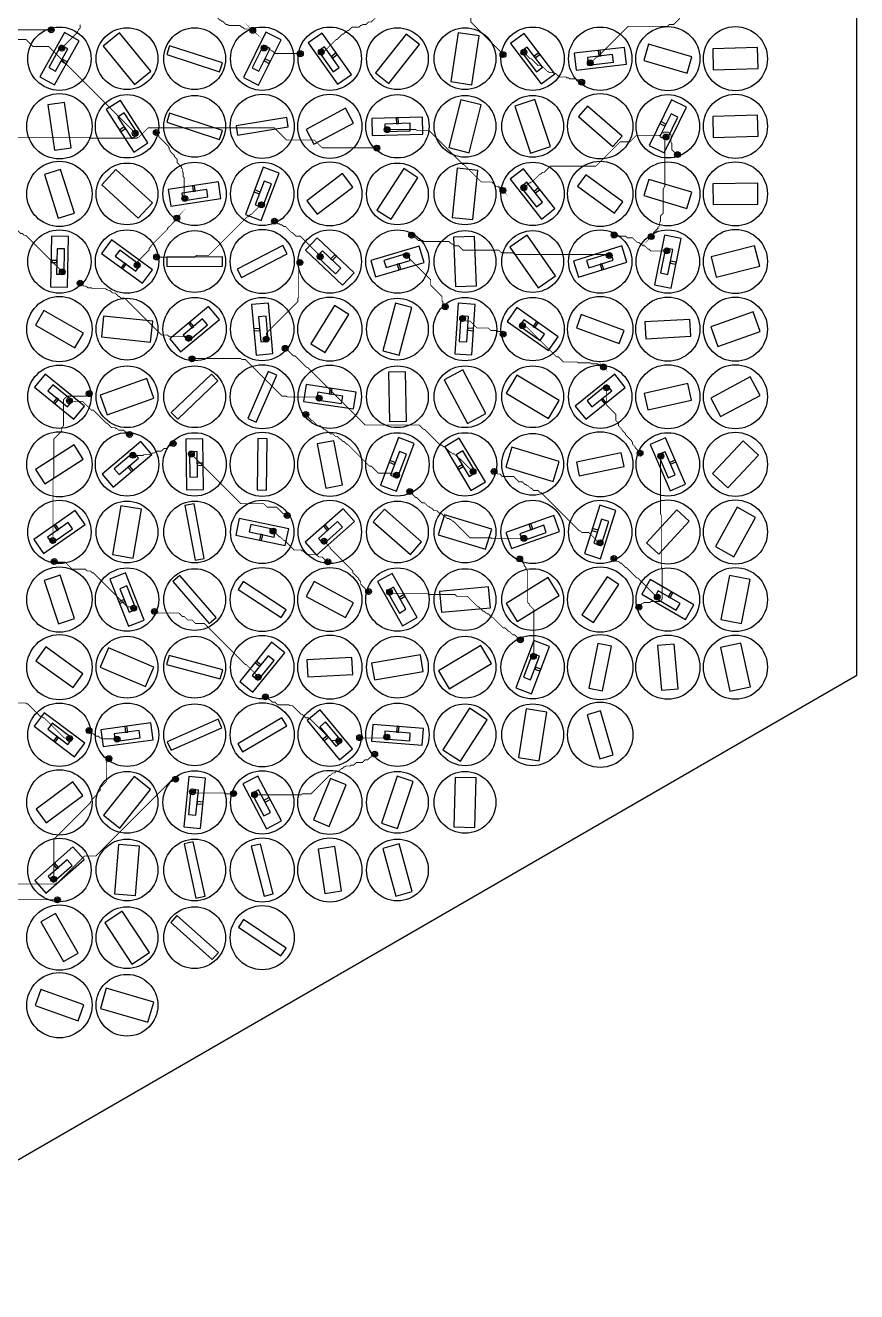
# Model space of a CAD drawing. Header units: millimetres. Extents: x -183 to 183, y -212 to 212.
# Drawn here: x 40.5 to 183.2, y -211.5 to 5.7 of the extents above; entities that cross this region are included whole.
import ezdxf

# ---------------------------------------------------------------- set-up
doc = ezdxf.new("R2010")
doc.units = ezdxf.units.MM
for name, color, linetype in [('ANTIPAD', 8, 'Continuous'), ('BOT_PAD', 40, 'Continuous'), ('BOT_TRACE', 30, 'Continuous'), ('DIODE_SHEET', 6, 'Continuous'), ('OUTLINE', 7, 'Continuous'), ('TOP_DISC', 1, 'Continuous'), ('TOP_ISLAND', 3, 'Continuous'), ('TOP_SLOT', 2, 'Continuous'), ('VIA_DRILL', 5, 'Continuous'), ('VIA_PAD', 4, 'Continuous')]:
    doc.layers.add(name, color=color, linetype=linetype)

msp = doc.modelspace()

# ---------------------------------------------------------------- linework, layer by layer
at = {"layer": 'ANTIPAD'}
for centre in [(45, 4.939), (79.57, 4.868), (46.805, 1.813), (81.52, 1.83), (87.739, 0.86), (91.338, 1.145), (122.514, 0.698), (126.102, 1.098), (137.494, -0.734), (136.018, -4.028), (59.412, -12.806), (63.02, -12.675), (102.635, -12.179), (150.492, -13.432), (100.873, -15.33), (152.461, -16.457), (126.083, -22.129), (67.921, -23.993), (122.502, -22.593), (81.065, -25.052), (66.56, -27.337), (83.308, -27.881), (106.843, -30.285), (141.579, -30.251), (147.958, -30.525), (150.632, -32.95), (63.074, -34.021), (87.669, -34.952), (91.141, -33.965), (105.955, -33.784), (140.74, -33.762), (46.896, -36.59), (59.749, -35.426), (49.961, -38.498), (112.613, -42.543), (115.586, -44.589), (125.84, -45.808), (68.576, -47.949), (81.886, -48.126), (122.542, -47.277), (85.138, -49.693), (69.148, -51.514), (139.756, -52.897), (140.256, -56.472), (48.115, -58.712), (51.507, -57.475), (90.961, -58.261), (88.674, -61.054), (58.436, -64.485), (65.93, -66.011), (69.05, -67.826), (146.034, -67.692), (59.019, -68.048), (149.612, -68.172), (104.265, -71.452), (117.372, -70.851), (120.982, -70.837), (106.508, -74.281), (85.492, -78.384), (45.245, -82.655), (83.051, -81.043), (91.811, -82.772), (126.099, -82.293), (139.162, -83.057), (45.507, -86.255), (92.465, -86.323), (125.388, -85.833), (141.551, -85.763), (99.455, -91.423), (103.064, -91.51), (148.994, -92.365), (59.146, -94.262), (62.708, -94.846), (145.838, -94.118), (125.491, -99.72), (127.735, -102.548), (80.493, -106.117), (81.739, -109.505), (51.484, -115.286), (48.14, -116.648), (56.309, -116.767), (94.34, -117.038), (97.91, -116.497), (102.584, -116.389), (100.497, -119.335), (54.897, -120.09), (66.343, -123.632), (69.247, -125.777), (76.293, -126.091), (79.899, -126.275), (45.411, -140.772), (46.062, -144.322)]:
    msp.add_circle(centre, 0.5, dxfattribs=at)
at = {"layer": 'BOT_PAD'}
for centre in [(45, 4.939), (79.57, 4.868), (46.805, 1.813), (81.52, 1.83), (87.739, 0.86), (91.338, 1.145), (122.514, 0.698), (126.102, 1.098), (137.494, -0.734), (136.018, -4.028), (59.412, -12.806), (63.02, -12.675), (102.635, -12.179), (100.873, -15.33), (150.492, -13.432), (152.461, -16.457), (67.921, -23.993), (122.502, -22.593), (126.083, -22.129), (81.065, -25.052), (66.56, -27.337), (83.308, -27.881), (106.843, -30.285), (141.579, -30.251), (147.958, -30.525), (63.074, -34.021), (87.669, -34.952), (91.141, -33.965), (105.955, -33.784), (140.74, -33.762), (150.632, -32.95), (46.896, -36.59), (59.749, -35.426), (49.961, -38.498), (112.613, -42.543), (115.586, -44.589), (125.84, -45.808), (68.576, -47.949), (122.542, -47.277), (81.886, -48.126), (85.138, -49.693), (69.148, -51.514), (139.756, -52.897), (140.256, -56.472), (48.115, -58.712), (51.507, -57.475), (90.961, -58.261), (88.674, -61.054), (58.436, -64.485), (65.93, -66.011), (59.019, -68.048), (69.05, -67.826), (146.034, -67.692), (149.612, -68.172), (104.265, -71.452), (117.372, -70.851), (120.982, -70.837), (106.508, -74.281), (85.492, -78.384), (45.245, -82.655), (83.051, -81.043), (91.811, -82.772), (126.099, -82.293), (139.162, -83.057), (45.507, -86.255), (92.465, -86.323), (125.388, -85.833), (141.551, -85.763), (99.455, -91.423), (103.064, -91.51), (148.994, -92.365), (59.146, -94.262), (62.708, -94.846), (145.838, -94.118), (125.491, -99.72), (127.735, -102.548), (80.493, -106.117), (81.739, -109.505), (51.484, -115.286), (48.14, -116.648), (56.309, -116.767), (94.34, -117.038), (97.91, -116.497), (102.584, -116.389), (100.497, -119.335), (54.897, -120.09), (66.343, -123.632), (69.247, -125.777), (76.293, -126.091), (79.899, -126.275), (45.411, -140.772), (46.062, -144.322)]:
    msp.add_circle(centre, 0.3, dxfattribs=at)
at = {"layer": 'BOT_TRACE', "const_width": 0.15}
for points in [[(79.57, 4.868), (79.645, 4.803), (79.345, 5.103), (78.145, 5.103), (77.845, 5.403), (77.695, 5.403), (77.395, 5.703), (75.445, 5.703), (75.295, 5.853), (74.995, 5.853), (74.395, 6.453), (74.245, 6.453), (74.095, 6.603), (73.945, 6.603), (69.745, 10.803), (67.945, 10.803), (67.959, 10.73)], [(101.182, 7.6), (101.245, 7.653), (99.895, 6.303), (99.445, 6.303), (98.995, 5.853), (98.395, 5.853), (98.245, 5.703), (98.095, 5.703), (97.795, 5.403), (96.595, 5.403), (95.995, 4.803), (95.845, 4.803), (95.545, 4.503), (95.395, 4.503), (95.095, 4.203), (94.945, 4.203), (94.045, 3.303), (93.895, 3.303), (91.945, 1.353), (91.495, 1.353), (91.345, 1.203), (91.338, 1.145)], [(122.514, 0.698), (122.545, 0.753), (116.995, 6.303), (116.995, 7.053), (115.795, 8.253), (115.795, 9.753), (115.724, 9.763)], [(152.909, 6.92), (152.845, 6.903), (151.795, 5.853), (151.045, 5.853), (150.745, 5.553), (143.995, 5.553), (138.745, 0.303), (138.595, 0.303), (137.545, -0.747), (137.494, -0.734)], [(45, 4.939), (44.995, 4.953), (-152.405, 4.953), (-152.555, 4.803), (-174.905, 4.803), (-176.405, 3.303), (-176.555, 3.303), (-177.455, 2.403), (-177.605, 2.403), (-178.055, 1.953), (-178.355, 1.953), (-178.505, 1.803), (-178.805, 1.803), (-179.255, 1.353), (-179.555, 1.353), (-179.705, 1.203), (-179.705, 1.27)], [(49.945, 5.853), (49.945, 5.253), (49.645, 4.953), (49.645, 4.803), (49.495, 4.653), (49.495, 4.503), (46.795, 1.803), (46.805, 1.813)], [(38.361, 3.698), (38.395, 3.753), (38.695, 3.453), (38.845, 3.453), (38.995, 3.303), (40.645, 3.303), (41.845, 2.103), (44.545, 2.103), (59.395, -12.747), (59.412, -12.806)], [(87.739, 0.86), (87.745, 0.903), (83.395, 0.903), (82.945, 1.353), (82.795, 1.353), (82.495, 1.653), (81.595, 1.653), (81.445, 1.803), (81.52, 1.83)], [(136.018, -4.028), (136.045, -4.047), (135.595, -3.597), (135.145, -3.597), (134.995, -3.447), (133.945, -3.447), (133.795, -3.297), (133.495, -3.297), (133.345, -3.147), (132.145, -3.147), (131.545, -2.547), (131.395, -2.547), (131.245, -2.397), (130.495, -2.397), (130.345, -2.247), (130.195, -2.247), (129.295, -1.347), (129.145, -1.347), (128.995, -1.197), (128.545, -1.197), (127.345, 0.003), (127.195, 0.003), (126.145, 1.053), (126.102, 1.098)], [(100.873, -15.33), (100.945, -15.297), (91.495, -15.297), (90.145, -13.947), (85.345, -13.947), (83.245, -11.847), (61.645, -11.847), (59.995, -13.497), (59.845, -13.497), (59.695, -13.647), (51.745, -13.647), (51.595, -13.497), (30.295, -13.497)], [(63.02, -12.675), (62.995, -12.747), (63.445, -13.197), (63.445, -13.347), (65.095, -14.997), (65.095, -15.147), (65.245, -15.297), (65.245, -15.597), (65.395, -15.747), (65.395, -15.897), (66.145, -16.647), (66.145, -16.797), (66.595, -17.247), (66.595, -17.847), (67.345, -18.597), (67.345, -18.747), (67.495, -18.897), (67.495, -19.347), (67.645, -19.497), (67.645, -20.247), (67.795, -20.397), (67.795, -23.847), (67.945, -23.997), (67.921, -23.993)], [(122.502, -22.593), (122.545, -22.647), (122.245, -22.347), (122.095, -22.347), (121.645, -21.897), (121.345, -21.897), (120.595, -21.147), (118.795, -21.147), (115.795, -18.147), (115.645, -18.147), (109.795, -12.297), (107.695, -12.297), (107.545, -12.147), (102.595, -12.147), (102.635, -12.179)], [(152.461, -16.457), (152.395, -16.497), (151.495, -15.597), (151.495, -14.547), (151.345, -14.397), (151.345, -13.047), (150.895, -12.597), (150.145, -12.597), (149.995, -12.747), (149.845, -12.747), (149.395, -13.197), (145.345, -13.197), (144.295, -14.247), (142.645, -14.247), (138.445, -18.447), (130.645, -18.447), (129.595, -19.497), (129.295, -19.497), (128.995, -19.797), (128.845, -19.797), (127.495, -21.147), (127.345, -21.147), (127.195, -21.297), (127.045, -21.297), (126.145, -22.197), (126.083, -22.129)], [(147.958, -30.525), (147.895, -30.597), (148.345, -30.147), (148.345, -29.847), (149.095, -29.097), (149.095, -28.947), (149.395, -28.647), (149.395, -28.047), (149.545, -27.897), (149.545, -26.997), (149.995, -26.547), (149.995, -22.347), (150.145, -22.197), (150.145, -22.047), (150.295, -21.897), (150.295, -13.647), (150.445, -13.497), (150.492, -13.432)], [(66.56, -27.337), (66.595, -27.297), (66.295, -27.597), (66.295, -27.747), (64.945, -29.097), (64.945, -29.247), (62.095, -32.097), (62.095, -32.247), (61.795, -32.547), (61.795, -32.847), (59.845, -34.797), (59.845, -35.247), (59.695, -35.397), (59.749, -35.426)], [(63.074, -34.021), (63.145, -34.047), (69.595, -34.047), (69.895, -33.747), (71.995, -33.747), (78.595, -27.147), (78.745, -27.147), (79.195, -26.697), (79.345, -26.697), (80.995, -25.047), (81.065, -25.052)], [(32.023, -27.518), (32.095, -27.447), (32.395, -27.447), (32.845, -27.897), (35.095, -27.897), (35.695, -28.497), (35.845, -28.497), (36.445, -29.097), (38.245, -29.097), (38.545, -29.397), (39.145, -29.397), (39.745, -29.997), (40.045, -29.997), (40.345, -30.297), (40.645, -30.297), (46.945, -36.597), (46.896, -36.59)], [(83.308, -27.881), (83.245, -27.897), (83.545, -28.197), (83.695, -28.197), (83.845, -28.347), (84.145, -28.347), (84.295, -28.497), (84.595, -28.497), (84.895, -28.797), (85.195, -28.797), (86.245, -29.847), (86.395, -29.847), (86.995, -30.447), (87.745, -30.447), (91.195, -33.897), (91.141, -33.965)], [(106.843, -30.285), (106.795, -30.297), (107.095, -30.597), (107.245, -30.597), (107.395, -30.747), (107.545, -30.747), (107.995, -31.197), (108.745, -31.197), (108.895, -31.347), (113.245, -31.347), (113.695, -31.797), (113.845, -31.797), (114.145, -32.097), (114.895, -32.097), (115.645, -32.847), (121.795, -32.847), (122.245, -33.297), (124.195, -33.297), (124.495, -33.597), (140.545, -33.597), (140.695, -33.747), (140.74, -33.762)], [(141.579, -30.251), (141.595, -30.297), (141.745, -30.447), (143.545, -30.447), (143.845, -30.747), (144.745, -30.747), (145.495, -31.497), (145.795, -31.497), (146.245, -31.947), (146.395, -31.947), (146.545, -32.097), (146.845, -32.097), (147.445, -32.697), (147.595, -32.697), (147.895, -32.997), (150.595, -32.997), (150.632, -32.95)], [(112.613, -42.543), (112.645, -42.597), (112.195, -42.147), (112.195, -41.697), (112.045, -41.547), (112.045, -40.797), (110.095, -38.847), (110.095, -37.947), (105.895, -33.747), (105.955, -33.784)], [(87.669, -34.952), (87.595, -34.947), (87.595, -35.397), (87.445, -35.547), (87.445, -40.947), (87.295, -41.097), (87.295, -41.697), (81.895, -47.097), (81.895, -48.147), (81.886, -48.126)], [(49.961, -38.498), (49.945, -38.547), (50.245, -38.847), (50.395, -38.847), (50.545, -38.997), (50.845, -38.997), (50.995, -39.147), (51.145, -39.147), (51.295, -39.297), (51.895, -39.297), (52.045, -39.447), (54.295, -39.447), (54.445, -39.597), (54.595, -39.597), (54.745, -39.747), (55.045, -39.747), (55.495, -40.197), (55.945, -40.197), (56.545, -40.797), (56.695, -40.797), (56.995, -41.097), (57.595, -41.097), (63.895, -47.397), (64.945, -47.397), (65.245, -47.697), (68.245, -47.697), (68.545, -47.997), (68.576, -47.949)], [(122.542, -47.277), (122.545, -47.247), (122.095, -46.797), (121.645, -46.797), (121.495, -46.647), (120.445, -46.647), (119.995, -46.197), (118.045, -46.197), (116.845, -44.997), (116.095, -44.997), (115.645, -44.547), (115.586, -44.589)], [(139.756, -52.897), (139.795, -52.947), (139.345, -52.497), (138.895, -52.497), (138.745, -52.347), (137.695, -52.347), (137.545, -52.197), (135.445, -52.197), (135.295, -52.047), (132.895, -52.047), (131.995, -51.147), (131.695, -51.147), (126.295, -45.747), (125.845, -45.747), (125.84, -45.808)], [(85.138, -49.693), (85.195, -49.647), (86.545, -50.997), (86.845, -50.997), (88.795, -52.947), (88.945, -52.947), (98.845, -62.847), (108.145, -62.847), (108.895, -63.597), (109.045, -63.597), (111.745, -66.297), (112.045, -66.297), (112.345, -66.597), (112.495, -66.597), (113.395, -67.497), (113.545, -67.497), (113.845, -67.797), (114.145, -67.797), (114.895, -68.547), (115.045, -68.547), (117.295, -70.797), (117.445, -70.797), (117.372, -70.851)], [(69.148, -51.514), (69.145, -51.447), (77.545, -51.447), (77.695, -51.597), (78.295, -51.597), (84.595, -57.897), (85.345, -57.897), (85.495, -58.047), (90.745, -58.047), (90.895, -58.197), (90.961, -58.261)], [(146.034, -67.692), (146.095, -67.647), (145.195, -66.747), (145.195, -66.597), (144.745, -66.147), (144.745, -65.847), (144.595, -65.697), (144.595, -65.547), (143.545, -64.497), (143.545, -64.347), (142.945, -63.747), (142.945, -63.597), (142.345, -62.997), (142.345, -62.547), (141.895, -62.097), (141.895, -61.047), (140.245, -59.397), (140.245, -56.547), (140.256, -56.472)], [(51.507, -57.475), (51.445, -57.447), (50.995, -57.897), (47.695, -57.897), (47.095, -58.497), (47.095, -62.997), (46.795, -63.297), (46.795, -63.897), (45.445, -65.247), (45.445, -71.997), (45.295, -72.147), (45.295, -82.647), (45.245, -82.655)], [(58.436, -64.485), (58.495, -64.497), (58.045, -64.047), (57.745, -64.047), (57.445, -63.747), (56.545, -63.747), (56.245, -63.447), (56.095, -63.447), (55.945, -63.297), (55.345, -63.297), (54.595, -62.547), (54.445, -62.547), (52.195, -60.297), (51.895, -60.297), (50.395, -58.797), (48.295, -58.797), (48.145, -58.647), (48.115, -58.712)], [(88.674, -61.054), (88.645, -61.047), (89.695, -62.097), (89.845, -62.097), (90.745, -62.997), (91.195, -62.997), (91.795, -63.597), (91.945, -63.597), (92.245, -63.897), (92.395, -63.897), (92.845, -64.347), (93.295, -64.347), (93.745, -64.797), (94.045, -64.797), (94.495, -65.247), (94.645, -65.247), (95.095, -65.697), (95.245, -65.697), (95.695, -66.147), (95.845, -66.147), (99.595, -69.897), (99.895, -69.897), (101.095, -71.097), (103.345, -71.097), (103.495, -71.247), (104.095, -71.247), (104.245, -71.397), (104.265, -71.452)], [(65.93, -66.011), (65.995, -65.997), (65.695, -66.297), (65.545, -66.297), (65.395, -66.447), (65.245, -66.447), (64.795, -66.897), (64.345, -66.897), (63.895, -67.347), (62.995, -67.347), (62.695, -67.647), (62.395, -67.647), (62.095, -67.947), (60.895, -67.947), (60.745, -68.097), (58.945, -68.097), (59.019, -68.048)], [(85.492, -78.384), (85.495, -78.447), (85.195, -78.147), (85.045, -78.147), (84.895, -77.997), (84.745, -77.997), (83.695, -76.947), (82.045, -76.947), (81.445, -76.347), (77.545, -76.347), (68.995, -67.797), (69.05, -67.826)], [(145.838, -94.118), (145.795, -94.047), (146.395, -93.447), (146.545, -93.447), (146.695, -93.297), (147.745, -93.297), (147.895, -93.147), (149.395, -93.147), (149.545, -92.997), (149.695, -92.997), (149.695, -92.847), (149.845, -92.697), (149.845, -87.447), (149.695, -87.297), (149.695, -78.297), (149.545, -78.147), (149.545, -68.247), (149.612, -68.172)], [(120.982, -70.837), (121.045, -70.797), (121.495, -71.247), (121.945, -71.247), (122.395, -71.697), (124.345, -71.697), (125.245, -72.597), (125.845, -72.597), (126.295, -73.047), (126.445, -73.047), (126.595, -73.197), (126.745, -73.197), (127.195, -73.647), (127.345, -73.647), (127.795, -74.097), (128.545, -74.097), (128.845, -74.397), (128.995, -74.397), (135.595, -80.997), (135.745, -80.997), (136.045, -81.297), (137.245, -81.297), (139.045, -83.097), (139.195, -83.097), (139.162, -83.057)], [(106.508, -74.281), (106.495, -74.247), (107.545, -75.297), (107.695, -75.297), (108.595, -76.197), (109.045, -76.197), (109.645, -76.797), (109.795, -76.797), (110.095, -77.097), (110.245, -77.097), (110.695, -77.547), (111.145, -77.547), (111.595, -77.997), (111.895, -77.997), (112.345, -78.447), (112.495, -78.447), (112.945, -78.897), (113.245, -78.897), (113.395, -79.047), (113.545, -79.047), (113.845, -79.347), (113.995, -79.347), (116.845, -82.197), (120.445, -82.197), (120.595, -82.347), (126.145, -82.347), (126.099, -82.293)], [(92.465, -86.323), (92.395, -86.397), (91.495, -85.497), (90.895, -85.497), (90.445, -85.047), (88.795, -85.047), (88.195, -84.447), (88.045, -84.447), (87.895, -84.297), (86.695, -84.297), (85.045, -82.647), (84.895, -82.647), (84.295, -82.047), (84.145, -82.047), (83.095, -80.997), (83.051, -81.043)], [(99.455, -91.423), (99.445, -91.497), (98.095, -90.147), (98.095, -89.697), (97.795, -89.397), (97.795, -89.247), (96.745, -88.197), (96.745, -87.897), (92.845, -83.997), (92.845, -83.847), (91.795, -82.797), (91.811, -82.772)], [(45.507, -86.255), (45.445, -86.247), (45.595, -86.397), (47.395, -86.397), (48.595, -87.597), (50.845, -87.597), (51.145, -87.897), (51.745, -87.897), (52.045, -88.197), (52.195, -88.197), (58.045, -94.047), (58.945, -94.047), (59.095, -94.197), (59.146, -94.262)], [(125.388, -85.833), (125.395, -85.797), (125.845, -86.247), (125.845, -86.397), (126.145, -86.697), (126.145, -86.997), (126.445, -87.297), (126.445, -87.597), (126.745, -87.897), (126.745, -93.297), (127.045, -93.597), (127.045, -93.747), (127.795, -94.497), (127.795, -102.597), (127.735, -102.548)], [(141.551, -85.763), (141.595, -85.797), (142.045, -86.247), (142.345, -86.247), (142.645, -86.547), (142.795, -86.547), (143.545, -87.297), (143.695, -87.297), (145.495, -89.097), (145.645, -89.097), (148.945, -92.397), (148.994, -92.365)], [(125.491, -99.72), (125.545, -99.747), (125.245, -99.447), (125.095, -99.447), (124.495, -98.847), (124.195, -98.847), (123.595, -98.247), (123.445, -98.247), (122.845, -97.647), (122.545, -97.647), (120.745, -95.847), (120.595, -95.847), (119.995, -95.247), (119.845, -95.247), (119.695, -95.097), (119.545, -95.097), (119.245, -94.797), (119.095, -94.797), (118.345, -94.047), (118.195, -94.047), (116.395, -92.247), (114.595, -92.247), (114.295, -91.947), (109.795, -91.947), (109.645, -91.797), (103.345, -91.797), (103.045, -91.497), (103.064, -91.51)], [(62.708, -94.846), (62.695, -94.797), (62.995, -95.097), (66.895, -95.097), (67.495, -95.697), (67.795, -95.697), (68.395, -96.297), (69.145, -96.297), (69.745, -96.897), (71.245, -96.897), (78.295, -103.947), (78.445, -103.947), (80.545, -106.047), (80.493, -106.117)], [(36.573, -109.218), (36.595, -109.197), (36.895, -109.497), (37.045, -109.497), (37.195, -109.647), (37.345, -109.647), (37.795, -110.097), (38.245, -110.097), (38.695, -110.547), (40.645, -110.547), (40.795, -110.697), (40.945, -110.697), (43.045, -112.797), (43.195, -112.797), (43.345, -112.947), (43.495, -112.947), (43.645, -113.097), (43.795, -113.097), (47.245, -116.547), (47.995, -116.547), (48.145, -116.697), (48.14, -116.648)], [(81.739, -109.505), (81.745, -109.497), (82.045, -109.797), (82.195, -109.797), (82.345, -109.947), (82.495, -109.947), (82.945, -110.397), (83.395, -110.397), (83.845, -110.847), (85.795, -110.847), (85.945, -110.997), (86.395, -110.997), (87.895, -112.497), (88.045, -112.497), (88.645, -113.097), (89.245, -113.097), (93.145, -116.997), (94.345, -116.997), (94.34, -117.038)], [(51.484, -115.286), (51.445, -115.347), (51.745, -115.647), (51.895, -115.647), (52.045, -115.797), (52.195, -115.797), (52.645, -116.247), (53.095, -116.247), (53.395, -116.547), (53.545, -116.547), (53.695, -116.697), (56.245, -116.697), (56.309, -116.767)], [(97.91, -116.497), (97.945, -116.547), (102.445, -116.547), (102.595, -116.397), (102.584, -116.389)], [(100.497, -119.335), (100.495, -119.397), (100.195, -119.697), (100.045, -119.697), (99.895, -119.847), (99.745, -119.847), (99.295, -120.297), (98.845, -120.297), (98.395, -120.747), (97.345, -120.747), (96.895, -121.197), (96.445, -121.197), (96.295, -121.347), (95.545, -121.347), (95.395, -121.497), (95.245, -121.497), (94.945, -121.797), (94.795, -121.797), (94.345, -122.247), (93.895, -122.247), (93.595, -122.547), (93.295, -122.547), (92.845, -122.997), (92.695, -122.997), (89.545, -126.147), (88.045, -126.147), (87.895, -126.297), (79.945, -126.297), (79.899, -126.275)], [(54.897, -120.09), (54.895, -120.147), (54.595, -120.447), (54.595, -120.597), (54.445, -120.747), (54.445, -124.047), (53.395, -125.097), (53.395, -125.547), (52.795, -126.147), (52.795, -126.297), (52.045, -127.047), (52.045, -127.197), (51.745, -127.497), (51.745, -127.647), (45.445, -133.947), (45.445, -140.697), (45.411, -140.772)], [(66.343, -123.632), (66.295, -123.597), (65.995, -123.897), (65.845, -123.897), (65.695, -124.047), (65.395, -124.047), (52.645, -136.797), (50.695, -136.797), (46.045, -141.447), (45.895, -141.447), (45.745, -141.597), (27.145, -141.597)], [(76.293, -126.091), (76.345, -126.147), (74.845, -126.147), (74.695, -125.997), (69.445, -125.997), (69.295, -125.847), (69.247, -125.777)], [(46.062, -144.322), (46.045, -144.297), (36.595, -144.297), (32.545, -148.347), (32.245, -148.347), (31.345, -149.247), (28.945, -149.247), (28.795, -149.397), (21.895, -149.397), (21.949, -149.428)]]:
    msp.add_lwpolyline(points, dxfattribs=at)
at = {"layer": 'DIODE_SHEET'}
for points in [[(93.066, 0.403), (93.268, 0.118), (94.084, 0.696), (93.881, 0.982)], [(127.853, 0.411), (128.064, 0.133), (128.861, 0.737), (128.649, 1.016)], [(138.974, 0.427), (139.321, 0.467), (139.205, 1.461), (138.857, 1.42)], [(46.878, -0.067), (46.708, -0.372), (47.581, -0.86), (47.751, -0.554)], [(81.681, -0.044), (81.525, -0.357), (82.42, -0.803), (82.576, -0.49)], [(104.213, -11.155), (104.562, -11.145), (104.534, -10.146), (104.185, -10.155)], [(150.319, -11.559), (150.473, -11.245), (149.575, -10.804), (149.421, -11.119)], [(57.717, -11.991), (57.527, -11.698), (56.688, -12.241), (56.878, -12.535)], [(69.359, -22.782), (69.705, -22.729), (69.554, -21.74), (69.208, -21.793)], [(80.717, -23.204), (80.841, -22.877), (79.906, -22.523), (79.782, -22.85)], [(127.845, -22.784), (128.062, -23.059), (128.848, -22.441), (128.631, -22.166)], [(45.947, -34.966), (45.953, -34.617), (44.954, -34.598), (44.947, -34.948)], [(92.981, -34.353), (93.236, -34.593), (93.922, -33.865), (93.667, -33.625)], [(151.276, -34.717), (151.207, -35.06), (152.187, -35.258), (152.256, -34.915)], [(57.875, -35.266), (57.593, -35.059), (57.001, -35.866), (57.283, -36.073)], [(104.696, -35.181), (104.361, -35.281), (104.646, -36.24), (104.982, -36.14)], [(139.502, -35.177), (139.168, -35.282), (139.466, -36.236), (139.8, -36.131)], [(69.177, -46.167), (69.445, -45.943), (68.803, -45.176), (68.535, -45.401)], [(127.716, -45.931), (128.002, -46.133), (128.578, -45.315), (128.292, -45.114)], [(80.767, -46.614), (80.736, -46.266), (79.74, -46.355), (79.771, -46.703)], [(116.46, -46.255), (116.438, -46.604), (117.436, -46.669), (117.458, -46.319)], [(46.252, -58.46), (45.98, -58.239), (45.349, -59.014), (45.621, -59.235)], [(92.693, -57.529), (93.04, -57.581), (93.187, -56.592), (92.841, -56.54)], [(139.618, -58.241), (139.345, -58.46), (139.972, -59.24), (140.245, -59.021)], [(70.048, -69.42), (70.052, -69.77), (71.052, -69.759), (71.048, -69.409)], [(103.917, -69.604), (104.041, -69.277), (103.106, -68.922), (102.982, -69.25)], [(151.145, -69.262), (151.283, -69.584), (152.202, -69.19), (152.064, -68.868)], [(58.424, -69.831), (58.156, -70.057), (58.801, -70.821), (59.068, -70.596)], [(115.705, -69.982), (115.524, -69.682), (114.668, -70.198), (114.848, -70.498)], [(45.999, -80.932), (46.285, -80.731), (45.712, -79.912), (45.425, -80.112)], [(92.372, -80.977), (92.635, -80.746), (91.975, -79.995), (91.712, -80.225)], [(127.285, -80.834), (127.615, -80.717), (127.282, -79.775), (126.952, -79.891)], [(81.28, -81.676), (80.937, -81.605), (80.734, -82.584), (81.077, -82.655)], [(138.718, -81.23), (138.825, -80.896), (137.872, -80.592), (137.766, -80.925)], [(57.646, -93.128), (57.517, -92.802), (56.587, -93.169), (56.715, -93.495)], [(104.706, -92.426), (104.878, -92.731), (105.749, -92.24), (105.577, -91.935)], [(150.874, -92.323), (151.177, -92.499), (151.679, -91.634), (151.376, -91.458)], [(80.74, -104.253), (80.96, -103.981), (80.183, -103.352), (79.963, -103.624)], [(128.083, -104.396), (127.959, -104.723), (128.894, -105.077), (129.018, -104.75)], [(57.765, -115.578), (58.112, -115.53), (57.976, -114.54), (57.63, -114.587)], [(104.261, -115.538), (104.61, -115.565), (104.688, -114.568), (104.339, -114.541)], [(46.269, -116.465), (45.989, -116.254), (45.388, -117.053), (45.667, -117.263)], [(92.564, -116.421), (92.341, -116.151), (91.569, -116.786), (91.792, -117.056)], [(70.065, -127.47), (70.031, -127.818), (71.026, -127.916), (71.06, -127.568)], [(81.516, -127.235), (81.68, -127.544), (82.563, -127.076), (82.399, -126.767)], [(45.972, -138.977), (46.235, -138.746), (45.576, -137.994), (45.313, -138.225)]]:
    msp.add_lwpolyline(points, close=True, dxfattribs=at)
at = {"layer": 'OUTLINE'}
msp.add_lwpolyline([(0, 211.547), (-183.205, 105.774), (-183.205, -105.774), (0, -211.547), (183.205, -105.774), (183.205, 105.774)], close=True, dxfattribs=at)
at = {"layer": 'TOP_DISC'}
for centre, radius in [((46.4, 0), 5.435), ((58, 0), 5.3), ((69.6, 0), 5.3), ((81.2, 0), 5.435), ((92.8, 0), 5.435), ((104.4, 0), 5.3), ((116, 0), 5.3), ((127.6, 0), 5.435), ((139.2, 0), 5.435), ((150.8, 0), 5.5), ((162.4, 0), 5.5), ((46.4, -11.6), 5.6), ((58, -11.6), 5.435), ((69.6, -11.6), 5.3), ((81.2, -11.6), 5.5), ((92.8, -11.6), 5.5), ((104.4, -11.6), 5.435), ((116, -11.6), 5.3), ((127.6, -11.6), 5.3), ((139.2, -11.6), 5.6), ((150.8, -11.6), 5.435), ((162.4, -11.6), 5.5), ((46.4, -23.2), 5.6), ((58, -23.2), 5.3), ((69.6, -23.2), 5.435), ((81.2, -23.2), 5.435), ((92.8, -23.2), 5.5), ((104.4, -23.2), 5.3), ((116, -23.2), 5.3), ((127.6, -23.2), 5.435), ((139.2, -23.2), 5.6), ((150.8, -23.2), 5.5), ((162.4, -23.2), 5.5), ((46.4, -34.8), 5.435), ((58, -34.8), 5.435), ((69.6, -34.8), 5.3), ((81.2, -34.8), 5.5), ((92.8, -34.8), 5.435), ((104.4, -34.8), 5.435), ((116, -34.8), 5.3), ((127.6, -34.8), 5.3), ((139.2, -34.8), 5.435), ((150.8, -34.8), 5.435), ((162.4, -34.8), 5.5), ((46.4, -46.4), 5.6), ((58, -46.4), 5.3), ((69.6, -46.4), 5.435), ((81.2, -46.4), 5.435), ((92.8, -46.4), 5.5), ((104.4, -46.4), 5.3), ((116, -46.4), 5.435), ((127.6, -46.4), 5.435), ((139.2, -46.4), 5.6), ((150.8, -46.4), 5.5), ((162.4, -46.4), 5.5), ((46.4, -58), 5.435), ((58, -58), 5.3), ((69.6, -58), 5.3), ((81.2, -58), 5.5), ((92.8, -58), 5.435), ((104.4, -58), 5.3), ((116, -58), 5.3), ((127.6, -58), 5.3), ((139.2, -58), 5.435), ((150.8, -58), 5.5), ((162.4, -58), 5.5), ((46.4, -69.6), 5.6), ((58, -69.6), 5.435), ((69.6, -69.6), 5.435), ((81.2, -69.6), 5.5), ((92.8, -69.6), 5.5), ((104.4, -69.6), 5.435), ((116, -69.6), 5.435), ((127.6, -69.6), 5.3), ((139.2, -69.6), 5.6), ((150.8, -69.6), 5.435), ((162.4, -69.6), 5.5), ((46.4, -81.2), 5.435), ((58, -81.2), 5.3), ((69.6, -81.2), 5.3), ((81.2, -81.2), 5.435), ((92.8, -81.2), 5.435), ((104.4, -81.2), 5.3), ((116, -81.2), 5.3), ((127.6, -81.2), 5.435), ((139.2, -81.2), 5.435), ((150.8, -81.2), 5.5), ((162.4, -81.2), 5.5), ((46.4, -92.8), 5.6), ((58, -92.8), 5.435), ((69.6, -92.8), 5.3), ((81.2, -92.8), 5.5), ((92.8, -92.8), 5.5), ((104.4, -92.8), 5.435), ((116, -92.8), 5.3), ((127.6, -92.8), 5.3), ((139.2, -92.8), 5.6), ((150.8, -92.8), 5.435), ((162.4, -92.8), 5.5), ((46.4, -104.4), 5.6), ((58, -104.4), 5.3), ((69.6, -104.4), 5.3), ((81.2, -104.4), 5.435), ((92.8, -104.4), 5.5), ((104.4, -104.4), 5.3), ((116, -104.4), 5.3), ((127.6, -104.4), 5.435), ((139.2, -104.4), 5.6), ((150.8, -104.4), 5.5), ((162.4, -104.4), 5.5), ((46.4, -116), 5.435), ((58, -116), 5.435), ((69.6, -116), 5.3), ((81.2, -116), 5.5), ((92.8, -116), 5.435), ((104.4, -116), 5.435), ((116, -116), 5.3), ((127.6, -116), 5.3), ((139.2, -116), 5.6), ((46.4, -127.6), 5.6), ((58, -127.6), 5.3), ((69.6, -127.6), 5.435), ((81.2, -127.6), 5.435), ((92.8, -127.6), 5.5), ((104.4, -127.6), 5.3), ((116, -127.6), 5.3), ((46.4, -139.2), 5.435), ((58, -139.2), 5.3), ((69.6, -139.2), 5.3), ((81.2, -139.2), 5.5), ((92.8, -139.2), 5.5), ((104.4, -139.2), 5.3), ((46.4, -150.8), 5.6), ((58, -150.8), 5.3), ((69.6, -150.8), 5.3), ((81.2, -150.8), 5.5), ((46.4, -162.4), 5.6), ((58, -162.4), 5.3)]:
    msp.add_circle(centre, radius, dxfattribs=at)
at = {"layer": 'TOP_ISLAND'}
for points in [[(46.717, 2.313), (44.598, -1.484), (45.733, -2.118), (47.853, 1.679)], [(81.409, 2.325), (79.47, -1.567), (80.633, -2.146), (82.572, 1.745)], [(90.849, 1.281), (93.365, -2.265), (94.425, -1.513), (91.909, 2.033)], [(125.609, 1.218), (128.237, -2.246), (129.273, -1.46), (126.644, 2.004)], [(137.14, -1.098), (141.458, -0.591), (141.307, 0.7), (136.988, 0.194)], [(59.895, -12.963), (57.532, -9.313), (56.441, -10.019), (58.803, -13.67)], [(150.606, -13.926), (152.52, -10.022), (151.353, -9.45), (149.439, -13.354)], [(102.251, -12.51), (106.597, -12.389), (106.561, -11.09), (102.214, -11.211)], [(81.224, -25.534), (82.765, -21.468), (81.55, -21.008), (80.009, -25.073)], [(125.587, -22.017), (128.277, -25.434), (129.298, -24.63), (126.609, -21.213)], [(67.579, -24.369), (71.878, -23.712), (71.681, -22.427), (67.383, -23.084)], [(150.396, -32.501), (149.537, -36.763), (150.812, -37.02), (151.67, -32.758)], [(47.209, -36.99), (47.291, -32.642), (45.991, -32.618), (45.909, -36.965)], [(60.256, -35.401), (56.75, -32.829), (55.981, -33.877), (59.487, -36.449)], [(90.635, -33.927), (93.799, -36.91), (94.691, -35.964), (91.527, -32.981)], [(106.241, -33.365), (102.074, -34.606), (102.445, -35.852), (106.612, -34.611)], [(141.021, -33.339), (136.871, -34.639), (137.26, -35.879), (141.409, -34.58)], [(68.479, -48.448), (71.812, -45.656), (70.978, -44.659), (67.644, -47.451)], [(82.24, -48.49), (81.853, -44.159), (80.559, -44.275), (80.945, -48.605)], [(115.293, -44.176), (115.011, -48.514), (116.308, -48.599), (116.59, -44.26)], [(125.333, -45.843), (128.888, -48.347), (129.636, -47.284), (126.082, -44.78)], [(48.623, -58.713), (45.25, -55.969), (44.43, -56.977), (47.802, -59.721)], [(140.362, -55.976), (136.973, -58.699), (137.787, -59.712), (141.177, -56.989)], [(90.524, -58.52), (94.825, -59.162), (95.017, -57.876), (90.716, -57.234)], [(117.85, -71.024), (115.607, -67.299), (114.493, -67.97), (116.736, -71.695)], [(59.114, -67.549), (55.79, -70.351), (56.628, -71.345), (59.952, -68.543)], [(68.726, -67.436), (68.774, -71.783), (70.074, -71.769), (70.026, -67.421)], [(104.424, -71.934), (105.965, -67.868), (104.75, -67.408), (103.209, -71.473)], [(149.163, -67.936), (150.874, -71.933), (152.069, -71.421), (150.358, -67.424)], [(45.106, -83.143), (48.669, -80.65), (47.923, -79.585), (44.361, -82.078)], [(83.501, -80.81), (79.244, -79.926), (78.98, -81.199), (83.237, -82.083)], [(91.726, -83.273), (94.995, -80.405), (94.138, -79.428), (90.869, -82.295)], [(125.834, -82.726), (129.933, -81.277), (129.5, -80.051), (125.4, -81.501)], [(139.347, -83.53), (140.672, -79.388), (139.434, -78.992), (138.109, -83.134)], [(59.588, -94.511), (57.993, -90.466), (56.784, -90.943), (58.379, -94.988)], [(102.591, -91.324), (104.728, -95.111), (105.86, -94.472), (103.723, -90.686)], [(148.493, -92.444), (152.254, -94.626), (152.906, -93.502), (149.145, -91.32)], [(127.575, -102.066), (126.035, -106.132), (127.251, -106.592), (128.791, -102.526)], [(80.494, -106.625), (83.228, -103.244), (82.217, -102.427), (79.483, -105.807)], [(48.648, -116.63), (45.175, -114.013), (44.393, -115.051), (47.865, -117.668)], [(94.838, -117.139), (92.075, -113.781), (91.071, -114.607), (93.834, -117.965)], [(55.962, -117.138), (60.269, -116.547), (60.093, -115.259), (55.785, -115.85)], [(102.166, -116.677), (106.501, -117.017), (106.603, -115.721), (102.268, -115.381)], [(68.967, -125.353), (68.541, -129.68), (69.835, -129.808), (70.261, -125.481)], [(79.431, -126.077), (81.466, -129.919), (82.615, -129.311), (80.58, -125.468)], [(45.325, -141.272), (48.595, -138.406), (47.738, -137.429), (44.468, -140.294)]]:
    msp.add_lwpolyline(points, close=True, dxfattribs=at)
at = {"layer": 'TOP_SLOT'}
for points in [[(47.253, 4.503), (43.015, -3.09), (45.547, -4.503), (49.785, 3.09)], [(62.085, -2.128), (56.693, 4.417), (53.915, 2.128), (59.307, -4.417)], [(81.841, 4.538), (77.963, -3.245), (80.559, -4.538), (84.437, 3.245)], [(89.102, 2.707), (94.133, -4.385), (96.498, -2.707), (91.467, 4.385)], [(117.149, -4.461), (118.411, 3.925), (114.851, 4.461), (113.589, -3.925)], [(74.384, -0.713), (65.311, 2.235), (64.816, 0.713), (73.889, -2.235)], [(102.918, -4.229), (108.161, 2.436), (105.882, 4.229), (100.639, -2.436)], [(123.817, 2.587), (129.073, -4.34), (131.383, -2.587), (126.127, 4.34)], [(154.902, 0.316), (147.509, 2.469), (146.698, -0.316), (154.091, -2.469)], [(135.051, -1.947), (143.687, -0.933), (143.349, 1.947), (134.713, 0.933)], [(158.602, -1.907), (166.299, -1.692), (166.198, 1.907), (158.501, 1.692)], [(48.407, -15.266), (47.262, -7.51), (44.393, -7.934), (45.538, -15.69)], [(61.58, -14.462), (56.855, -7.162), (54.42, -8.738), (59.145, -16.038)], [(90.082, -14.688), (96.88, -11.072), (95.518, -8.512), (88.72, -12.128)], [(116.694, -16.154), (118.794, -7.938), (115.306, -7.046), (113.206, -15.262)], [(130.641, -15.06), (127.977, -7.009), (124.559, -8.14), (127.223, -16.191)], [(142.946, -13.267), (137.029, -8.122), (135.454, -9.933), (141.371, -15.078)], [(150.187, -16.142), (154.016, -8.335), (151.413, -7.058), (147.584, -14.865)], [(74.382, -12.326), (65.317, -9.353), (64.818, -10.874), (73.883, -13.847)], [(76.986, -13.097), (85.671, -11.682), (85.414, -10.103), (76.729, -11.518)], [(100.094, -13.171), (108.787, -12.928), (108.706, -10.029), (100.013, -10.272)], [(158.604, -13.511), (166.301, -13.288), (166.196, -9.689), (158.499, -9.912)], [(48.961, -26.503), (46.605, -19.025), (43.839, -19.897), (46.195, -27.375)], [(62.345, -24.73), (56.082, -19.012), (53.655, -21.67), (59.918, -27.388)], [(81.015, -27.78), (84.097, -19.648), (81.385, -18.62), (78.303, -26.752)], [(103.304, -27.545), (107.927, -20.436), (105.496, -18.855), (100.873, -25.964)], [(117.363, -27.6), (118.218, -19.163), (114.637, -18.8), (113.782, -27.237)], [(123.771, -20.68), (129.15, -27.513), (131.429, -25.72), (126.05, -18.887)], [(65.521, -25.291), (74.117, -23.976), (73.679, -21.109), (65.083, -22.424)], [(90.617, -26.687), (96.741, -22.02), (94.983, -19.713), (88.859, -24.38)], [(143.076, -24.535), (136.736, -19.924), (135.324, -21.865), (141.664, -26.476)], [(154.903, -22.904), (147.521, -20.716), (146.697, -23.496), (154.079, -25.684)], [(158.57, -25.041), (166.269, -24.958), (166.23, -21.359), (158.531, -21.442)], [(131.505, -37.243), (126.645, -30.294), (123.695, -32.357), (128.555, -39.306)], [(150.237, -30.251), (148.52, -38.776), (151.363, -39.349), (153.08, -30.824)], [(47.768, -39.175), (47.932, -30.48), (45.032, -30.425), (44.868, -39.12)], [(62.363, -36.203), (55.352, -31.059), (53.637, -33.397), (60.648, -38.541)], [(77.661, -37.534), (85.475, -33.487), (84.739, -32.066), (76.925, -36.113)], [(88.641, -32.873), (94.969, -38.837), (96.959, -36.727), (90.631, -30.763)], [(108.153, -32.169), (99.819, -34.651), (100.647, -37.431), (108.981, -34.949)], [(117.964, -38.967), (117.633, -30.493), (114.036, -30.633), (114.367, -39.107)], [(142.916, -32.117), (134.617, -34.716), (135.484, -37.483), (143.783, -34.884)], [(159.114, -37.495), (166.575, -35.593), (165.686, -32.105), (158.225, -34.007)], [(64.835, -35.63), (74.375, -35.57), (74.365, -33.97), (64.825, -34.03)], [(50.52, -47.101), (43.727, -43.187), (42.28, -45.699), (49.073, -49.613)], [(67.198, -50.303), (73.864, -44.72), (72.002, -42.497), (65.336, -48.08)], [(83.031, -50.602), (82.258, -41.94), (79.369, -42.198), (80.142, -50.86)], [(91.996, -50.435), (96.066, -43.898), (93.604, -42.365), (89.534, -48.902)], [(104.716, -50.87), (106.887, -42.673), (104.084, -41.93), (101.913, -50.127)], [(114.835, -41.967), (114.272, -50.645), (117.165, -50.833), (117.728, -42.155)], [(123.21, -45.081), (130.319, -50.09), (131.99, -47.719), (124.881, -42.71)], [(159.384, -49.394), (166.632, -46.794), (165.416, -43.406), (158.168, -46.006)], [(62.405, -45.055), (53.972, -44.165), (53.595, -47.745), (62.028, -48.635)], [(143.292, -46.642), (135.944, -43.909), (135.108, -46.158), (142.456, -48.891)], [(147.036, -48.061), (154.724, -47.635), (154.564, -44.739), (146.876, -45.165)], [(50.688, -59.619), (43.942, -54.131), (42.112, -56.381), (48.858, -61.869)], [(66.692, -61.865), (73.61, -55.295), (72.508, -54.135), (65.59, -60.705)], [(80.174, -62.353), (83.693, -54.287), (82.226, -53.647), (78.707, -61.713)], [(105.933, -62.211), (105.766, -53.732), (102.867, -53.789), (103.034, -62.268)], [(119.581, -60.897), (115.597, -53.411), (112.419, -55.103), (116.403, -62.589)], [(132.162, -58.639), (124.891, -54.274), (123.038, -57.361), (130.309, -61.726)], [(141.681, -54.146), (134.902, -59.593), (136.719, -61.854), (143.498, -56.407)], [(54.62, -61.13), (62.599, -58.258), (61.38, -54.87), (53.401, -57.742)], [(88.285, -58.792), (96.886, -60.076), (97.315, -57.208), (88.714, -55.924)], [(147.354, -60.247), (154.872, -58.584), (154.246, -55.753), (146.728, -57.416)], [(159.85, -61.4), (166.644, -57.776), (164.95, -54.6), (158.156, -58.224)], [(104.215, -74.18), (107.297, -66.048), (104.585, -65.02), (101.503, -73.152)], [(119.485, -72.577), (114.999, -65.127), (112.515, -66.623), (117.001, -74.073)], [(147.755, -66.174), (151.179, -74.168), (153.845, -73.026), (150.421, -65.032)], [(43.879, -72.934), (50.484, -68.709), (48.921, -66.266), (42.316, -70.491)], [(60.39, -65.689), (53.741, -71.294), (55.61, -73.511), (62.259, -67.906)], [(68.101, -65.268), (68.199, -73.964), (71.099, -73.932), (71.001, -65.236)], [(81.95, -74.009), (82.05, -65.209), (80.45, -65.191), (80.35, -73.991)], [(94.974, -73.093), (93.47, -65.541), (90.626, -66.107), (92.13, -73.659)], [(132.179, -69.097), (124.058, -66.656), (123.021, -70.103), (131.142, -72.544)], [(161.081, -73.64), (166.346, -68.021), (163.719, -65.56), (158.454, -71.179)], [(135.602, -71.564), (143.281, -69.987), (142.798, -67.636), (135.119, -69.213)], [(43.669, -84.881), (50.794, -79.895), (49.131, -77.519), (42.006, -82.505)], [(59.078, -85.678), (60.473, -77.314), (56.922, -76.722), (55.527, -85.086)], [(71.254, -85.745), (69.52, -76.364), (67.946, -76.655), (69.68, -86.036)], [(90.488, -85.157), (97.025, -79.423), (95.112, -77.243), (88.575, -82.977)], [(108.54, -82.915), (102.177, -77.309), (100.26, -79.485), (106.623, -85.091)], [(139.256, -85.783), (141.906, -77.501), (139.144, -76.617), (136.494, -84.899)], [(149.251, -85.011), (154.478, -79.357), (152.349, -77.389), (147.122, -83.043)], [(162.119, -85.441), (165.834, -78.696), (162.681, -76.959), (158.966, -83.704)], [(85.752, -80.664), (77.238, -78.896), (76.648, -81.736), (85.162, -83.504)], [(120.581, -80.717), (112.471, -78.24), (111.419, -81.683), (119.529, -84.16)], [(123.984, -84.017), (132.183, -81.117), (131.216, -78.383), (123.017, -81.283)], [(49.005, -96.068), (46.549, -88.623), (43.795, -89.532), (46.251, -96.977)], [(60.944, -96.313), (57.754, -88.223), (55.056, -89.287), (58.246, -97.377)], [(73.325, -95.886), (67.086, -88.668), (65.875, -89.714), (72.114, -96.932)], [(101, -89.726), (105.274, -97.299), (107.8, -95.874), (103.526, -88.301)], [(124.941, -96.561), (132.153, -92.101), (130.259, -89.039), (123.047, -93.499)], [(138.019, -96.726), (142.376, -90.208), (140.381, -88.874), (136.024, -95.392)], [(163.423, -96.925), (164.909, -89.37), (161.377, -88.675), (159.891, -96.23)], [(85.321, -94.537), (77.954, -89.723), (77.079, -91.063), (84.446, -95.877)], [(96.877, -93.348), (90.097, -89.699), (88.723, -92.252), (95.503, -95.901)], [(111.944, -94.983), (120.388, -94.201), (120.056, -90.617), (111.612, -91.399)], [(146.311, -91.872), (153.833, -96.236), (155.289, -93.728), (147.767, -89.364)], [(127.784, -99.82), (124.704, -107.953), (127.416, -108.98), (130.496, -100.847)], [(50.428, -105.516), (44.068, -100.932), (42.372, -103.284), (48.732, -107.868)], [(62.606, -104.402), (54.802, -101.085), (53.394, -104.398), (61.198, -107.715)], [(79.593, -108.692), (85.062, -101.932), (82.807, -100.108), (77.338, -106.868)], [(113.267, -108.108), (120.566, -103.79), (118.733, -100.692), (111.434, -105.01)], [(139.617, -108.478), (141.137, -100.787), (138.783, -100.322), (137.263, -108.013)], [(152.575, -108.111), (151.914, -100.44), (149.025, -100.689), (149.686, -108.36)], [(164.966, -107.788), (163.354, -100.258), (159.834, -101.012), (161.446, -108.542)], [(74.414, -104.872), (65.204, -102.384), (64.786, -103.928), (73.996, -106.416)], [(89.037, -106.062), (96.725, -105.634), (96.563, -102.738), (88.875, -103.166)], [(100.465, -106.544), (108.824, -105.114), (108.335, -102.256), (99.976, -103.686)], [(50.745, -117.459), (43.8, -112.225), (42.055, -114.541), (49, -119.775)], [(96.682, -118.436), (91.157, -111.721), (88.918, -113.564), (94.443, -120.279)], [(115.218, -120.539), (119.809, -113.409), (116.782, -111.461), (112.191, -118.591)], [(128.707, -120.471), (130.048, -112.098), (126.493, -111.529), (125.152, -119.902)], [(141.442, -119.432), (139.263, -111.901), (136.958, -112.568), (139.137, -120.099)], [(53.889, -118.028), (62.505, -116.845), (62.111, -113.972), (53.495, -115.155)], [(65.565, -118.667), (74.284, -114.796), (73.635, -113.333), (64.916, -117.204)], [(77.818, -118.926), (85.395, -114.451), (84.582, -113.074), (77.005, -117.549)], [(99.952, -117.106), (108.621, -117.786), (108.848, -114.894), (100.179, -114.214)], [(56.763, -132.037), (62.051, -125.408), (59.237, -123.163), (53.949, -129.792)], [(68.583, -123.131), (67.731, -131.785), (70.617, -132.069), (71.469, -123.415)], [(77.884, -124.436), (81.954, -132.121), (84.516, -130.764), (80.446, -123.079)], [(92.679, -131.712), (95.604, -124.589), (92.921, -123.488), (89.996, -130.611)], [(104.431, -132.081), (107.12, -124.039), (104.369, -123.119), (101.68, -131.161)], [(117.705, -131.879), (117.894, -123.401), (114.295, -123.321), (114.106, -131.799)], [(44.116, -131.1), (50.412, -126.428), (48.684, -124.1), (42.388, -128.772)], [(71.387, -143.694), (69.377, -134.369), (67.813, -134.706), (69.823, -144.031)], [(44.086, -143.156), (50.626, -137.425), (48.714, -135.244), (42.174, -140.975)], [(59.452, -143.572), (60.137, -135.119), (56.548, -134.828), (55.863, -143.281)], [(83.069, -143.263), (80.88, -134.739), (79.331, -135.137), (81.52, -143.661)], [(94.824, -142.782), (93.642, -135.173), (90.776, -135.618), (91.958, -143.227)], [(106.922, -142.904), (104.675, -134.727), (101.878, -135.496), (104.125, -143.673)], [(49.597, -153.493), (45.725, -146.675), (43.203, -148.107), (47.075, -154.925)], [(61.835, -153.352), (57.172, -146.269), (54.165, -148.248), (58.828, -155.331)], [(73.694, -153.375), (66.57, -147.03), (65.506, -148.225), (72.63, -154.57)], [(85.293, -152.602), (78.004, -147.672), (77.107, -148.998), (84.396, -153.928)], [(50.579, -162.337), (43.186, -159.728), (42.221, -162.463), (49.614, -165.072)], [(62.573, -161.849), (54.427, -159.493), (53.427, -162.951), (61.573, -165.307)]]:
    msp.add_lwpolyline(points, close=True, dxfattribs=at)
at = {"layer": 'VIA_DRILL'}
for centre in [(45, 4.939), (79.57, 4.868), (46.805, 1.813), (81.52, 1.83), (87.739, 0.86), (91.338, 1.145), (122.514, 0.698), (126.102, 1.098), (137.494, -0.734), (136.018, -4.028), (59.412, -12.806), (63.02, -12.675), (102.635, -12.179), (100.873, -15.33), (150.492, -13.432), (152.461, -16.457), (67.921, -23.993), (122.502, -22.593), (126.083, -22.129), (81.065, -25.052), (66.56, -27.337), (83.308, -27.881), (106.843, -30.285), (141.579, -30.251), (147.958, -30.525), (63.074, -34.021), (91.141, -33.965), (105.955, -33.784), (140.74, -33.762), (150.632, -32.95), (46.896, -36.59), (59.749, -35.426), (87.669, -34.952), (49.961, -38.498), (112.613, -42.543), (115.586, -44.589), (68.576, -47.949), (122.542, -47.277), (125.84, -45.808), (81.886, -48.126), (85.138, -49.693), (69.148, -51.514), (139.756, -52.897), (140.256, -56.472), (48.115, -58.712), (51.507, -57.475), (90.961, -58.261), (88.674, -61.054), (58.436, -64.485), (65.93, -66.011), (59.019, -68.048), (69.05, -67.826), (146.034, -67.692), (149.612, -68.172), (104.265, -71.452), (117.372, -70.851), (120.982, -70.837), (106.508, -74.281), (85.492, -78.384), (45.245, -82.655), (83.051, -81.043), (126.099, -82.293), (91.811, -82.772), (139.162, -83.057), (45.507, -86.255), (92.465, -86.323), (125.388, -85.833), (141.551, -85.763), (99.455, -91.423), (103.064, -91.51), (148.994, -92.365), (59.146, -94.262), (62.708, -94.846), (145.838, -94.118), (125.491, -99.72), (127.735, -102.548), (80.493, -106.117), (81.739, -109.505), (51.484, -115.286), (48.14, -116.648), (56.309, -116.767), (94.34, -117.038), (97.91, -116.497), (102.584, -116.389), (100.497, -119.335), (54.897, -120.09), (66.343, -123.632), (69.247, -125.777), (76.293, -126.091), (79.899, -126.275), (45.411, -140.772), (46.062, -144.322)]:
    msp.add_circle(centre, 0.15, dxfattribs=at)
at = {"layer": 'VIA_PAD'}
for centre in [(45, 4.939), (79.57, 4.868), (46.805, 1.813), (81.52, 1.83), (87.739, 0.86), (91.338, 1.145), (122.514, 0.698), (126.102, 1.098), (137.494, -0.734), (136.018, -4.028), (59.412, -12.806), (63.02, -12.675), (102.635, -12.179), (100.873, -15.33), (150.492, -13.432), (152.461, -16.457), (67.921, -23.993), (122.502, -22.593), (126.083, -22.129), (81.065, -25.052), (66.56, -27.337), (83.308, -27.881), (106.843, -30.285), (141.579, -30.251), (147.958, -30.525), (63.074, -34.021), (87.669, -34.952), (91.141, -33.965), (105.955, -33.784), (140.74, -33.762), (150.632, -32.95), (46.896, -36.59), (59.749, -35.426), (49.961, -38.498), (112.613, -42.543), (115.586, -44.589), (125.84, -45.808), (68.576, -47.949), (122.542, -47.277), (81.886, -48.126), (85.138, -49.693), (69.148, -51.514), (139.756, -52.897), (140.256, -56.472), (48.115, -58.712), (51.507, -57.475), (90.961, -58.261), (88.674, -61.054), (58.436, -64.485), (65.93, -66.011), (59.019, -68.048), (69.05, -67.826), (146.034, -67.692), (149.612, -68.172), (104.265, -71.452), (117.372, -70.851), (120.982, -70.837), (106.508, -74.281), (85.492, -78.384), (45.245, -82.655), (83.051, -81.043), (91.811, -82.772), (126.099, -82.293), (139.162, -83.057), (45.507, -86.255), (92.465, -86.323), (125.388, -85.833), (141.551, -85.763), (99.455, -91.423), (103.064, -91.51), (148.994, -92.365), (59.146, -94.262), (62.708, -94.846), (145.838, -94.118), (125.491, -99.72), (127.735, -102.548), (80.493, -106.117), (81.739, -109.505), (51.484, -115.286), (48.14, -116.648), (56.309, -116.767), (94.34, -117.038), (97.91, -116.497), (102.584, -116.389), (100.497, -119.335), (54.897, -120.09), (66.343, -123.632), (69.247, -125.777), (76.293, -126.091), (79.899, -126.275), (45.411, -140.772), (46.062, -144.322)]:
    msp.add_circle(centre, 0.3, dxfattribs=at)

doc.saveas('drawing.dxf')
